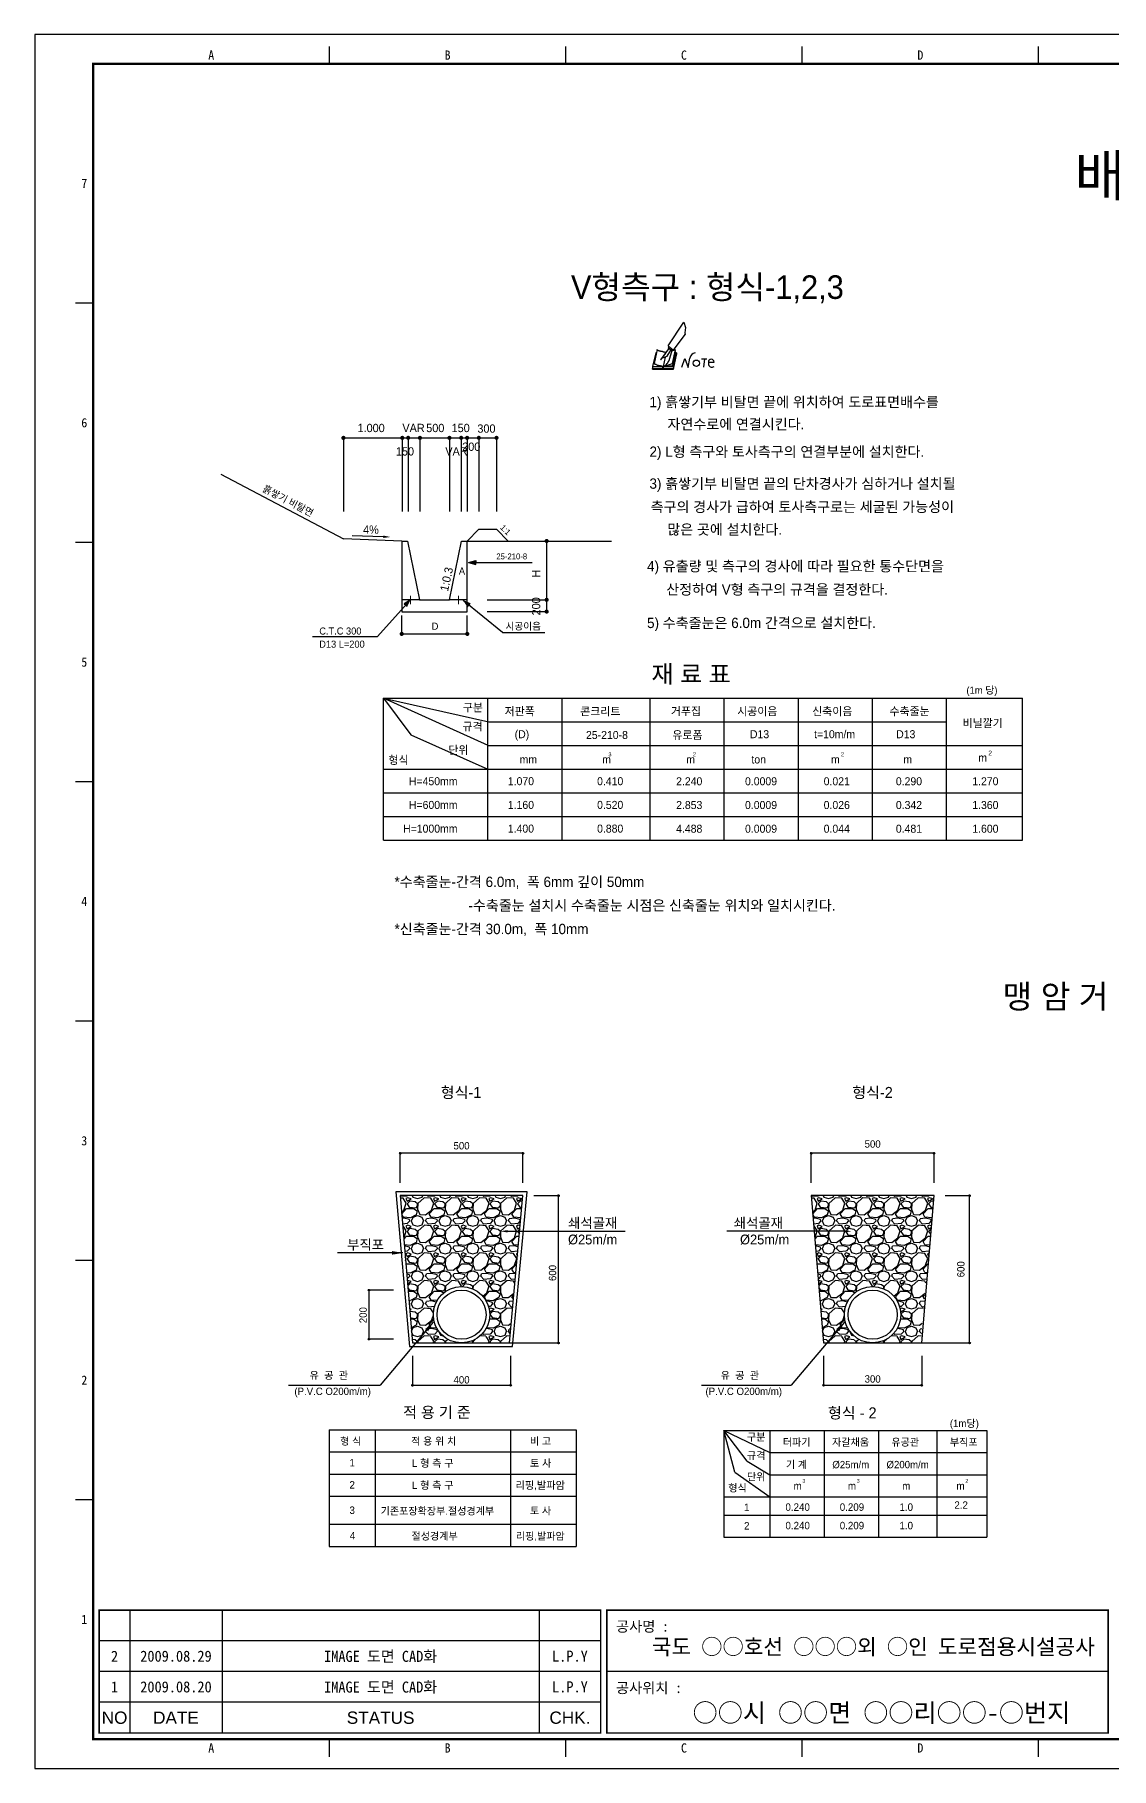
# Model space of a CAD drawing. Header units: millimetres. Extents: x 1172 to 2004, y 34 to 623.
# Drawn here: x 1172 to 1537, y 34 to 623 of the extents above; entities that cross this region are included whole.
import ezdxf
from ezdxf.enums import TextEntityAlignment as Align

# ---------------------------------------------------------------- set-up
doc = ezdxf.new("R2010")
doc.units = ezdxf.units.MM
doc.header["$LTSCALE"] = 0.2
for name, color, linetype in [('8', 8, 'Continuous'), ('CC-GSTR-0004', 4, 'Continuous'), ('CZ-DIMT-0002', 7, 'Continuous'), ('CZ-LIN2-0003', 3, 'Continuous'), ('CZ-LINE-0001', 7, 'Continuous'), ('CZ-TEXT-BOX0', 7, 'Continuous'), ('TITLE', 7, 'Continuous')]:
    doc.layers.add(name, color=color, linetype=linetype)
doc.styles.add('견고딕', font='arial.ttf')
doc.styles.add('돋움', font='')
doc.styles.add('돋음체', font='')
doc.styles.get('돋움').set_extended_font_data('Dotum')
doc.styles.get('돋음체').set_extended_font_data('DotumChe')

# ---------------------------------------------------------------- blocks, each defined once
blk = doc.blocks.new('note')
for p, q in [((0.85, 3.5), (3.53, 7.57)), ((3.53, 7.57), (3.8, 6.64)), ((3.8, 6.64), (3.69, 5.72)), ((1, 3.1), (0.75, 2.77)), ((0.85, 3.5), (1.8, 2.79)), ((1, 3.4), (0.85, 3.21)), ((0.85, 3.21), (1.52, 2.71)), ((1.8, 2.79), (3.74, 5.46)), ((3.69, 5.72), (3.74, 5.46)), ((-1.24, 2.36), (-1.77, 0)), ((-1.77, 0), (1.77, 0)), ((-1.77, 0), (-1.77, -0.3)), ((-1.53, 0.52), (-1.55, 0.54)), ((-1.01, 2.9), (-1.53, 0.52)), ((-1.48, 0.48), (-1.53, 0.52)), ((-1.43, 0.44), (-1.48, 0.48)), ((-1.38, 0.41), (-1.43, 0.44)), ((-1.33, 0.4), (-1.38, 0.41)), ((-1.27, 0.37), (-1.33, 0.4)), ((-1.22, 0.35), (-1.27, 0.37)), ((-1.13, 2.36), (-1.24, 2.36)), ((-1.17, 0.33), (-1.22, 0.35)), ((-1.12, 0.32), (-1.17, 0.33)), ((-1.02, 0.25), (-1.12, 0.32)), ((-0.97, 0.22), (-1.02, 0.25)), ((-1, 2.9), (-1.01, 2.9)), ((-0.98, 2.85), (-1, 2.9)), ((-0.95, 2.8), (-0.98, 2.85)), ((-0.93, 0.21), (-0.97, 0.22)), ((-0.9, 2.75), (-0.95, 2.8)), ((-0.88, 0.19), (-0.93, 0.21)), ((-0.85, 2.72), (-0.9, 2.75)), ((-0.8, 0.18), (-0.88, 0.19)), ((-0.79, 2.69), (-0.85, 2.72)), ((-0.75, 0.17), (-0.8, 0.18)), ((-0.74, 2.68), (-0.79, 2.69)), ((-0.7, 0.16), (-0.75, 0.17)), ((-0.69, 2.65), (-0.74, 2.68)), ((-0.64, 0.15), (-0.7, 0.16)), ((-0.64, 2.65), (-0.69, 2.65)), ((-0.59, 2.63), (-0.64, 2.65)), ((-0.58, 0.14), (-0.64, 0.15)), ((-0.54, 2.62), (-0.59, 2.63)), ((-0.53, 0.13), (-0.58, 0.14)), ((-0.48, 2.61), (-0.54, 2.62)), ((-0.48, 0.12), (-0.53, 0.13)), ((-0.43, 2.61), (-0.48, 2.61)), ((-0.43, 0.11), (-0.48, 0.12)), ((0.75, 2.77), (-0.46, 1.16)), ((0.37, 2.24), (-0.46, 1.16)), ((-0.46, 1.16), (-0.08, 1.47)), ((-0.38, 2.59), (-0.43, 2.61)), ((-0.38, 0.08), (-0.43, 0.11)), ((-0.33, 2.59), (-0.38, 2.59)), ((-0.29, 0.06), (-0.38, 0.08)), ((-0.27, 2.58), (-0.33, 2.59)), ((-0.23, 0.05), (-0.29, 0.06)), ((-0.22, 2.57), (-0.27, 2.58)), ((-0.16, 0.04), (-0.23, 0.05)), ((-0.17, 2.56), (-0.22, 2.57)), ((-0.12, 2.55), (-0.17, 2.56)), ((-0.11, 0.03), (-0.16, 0.04)), ((-0.07, 2.53), (-0.12, 2.55)), ((-0.04, 0.02), (-0.11, 0.03)), ((-0.08, 1.47), (0.72, 1.75)), ((-0.01, 2.51), (-0.07, 2.53)), ((-0.05, -0.3), (-0.05, 0)), ((0, 0), (-0.04, 0.02)), ((0.04, 2.5), (-0.01, 2.51)), ((0.37, 1.63), (0, 0)), ((0, 0), (1.6, 0.53)), ((0, 0), (1.65, 0.18)), ((0, 0.01), (0.06, 0.04)), ((0, -0.3), (0, 0)), ((0.09, 2.48), (0.04, 2.5)), ((0.05, -0.3), (0.05, 0)), ((0.06, 0.04), (0.11, 0.07)), ((0.14, 2.48), (0.09, 2.48)), ((0.11, 0.07), (0.16, 0.09)), ((0.2, 2.47), (0.14, 2.48)), ((0.16, 0.09), (0.21, 0.12)), ((0.26, 2.43), (0.18, 2.46)), ((0.21, 0.12), (0.27, 0.14)), ((0.34, 2.4), (0.26, 2.43)), ((0.27, 0.14), (0.36, 0.19)), ((0.45, 2.37), (0.34, 2.4)), ((0.36, 0.19), (0.41, 0.22)), ((0.41, 0.22), (0.46, 0.27)), ((0.46, 0.27), (0.51, 0.3)), ((0.51, 0.3), (0.56, 0.34)), ((0.56, 0.34), (0.6, 0.4)), ((0.6, 0.4), (0.64, 0.45)), ((0.64, 0.45), (0.67, 0.51)), ((0.67, 0.51), (0.74, 0.58)), ((0.72, 1.75), (1.16, 2.53)), ((0.74, 0.58), (0.79, 0.63)), ((0.79, 0.63), (0.83, 0.68)), ((0.83, 0.68), (0.86, 0.73)), ((0.86, 0.73), (0.89, 0.79)), ((0.89, 0.84), (0.92, 0.89)), ((0.89, 0.79), (0.89, 0.84)), ((0.92, 0.89), (0.96, 0.95)), ((0.96, 0.95), (1.01, 0.97)), ((1.47, 2.74), (1.01, 0.97)), ((1.16, 2.53), (1.37, 2.82)), ((2.13, 2.84), (1.44, 2.63)), ((1.52, 2.71), (1.66, 2.9)), ((1.6, 0.53), (2.13, 2.84)), ((1.65, 0.18), (2.19, 2.48)), ((1.77, 0), (2.3, 2.36)), ((1.77, -0.3), (2.3, 2.07)), ((1.77, -0.38), (2.3, 1.99)), ((1.77, -0.44), (2.3, 1.93)), ((1.77, 0), (1.77, -0.3)), ((2.19, 2.48), (2.04, 2.47)), ((2.3, 2.36), (2.16, 2.36)), ((2.3, 2.36), (2.3, 2.07)), ((3.21, -0.08), (3.68, 1.4)), ((3.68, 1.4), (4.26, -0.14)), ((4.26, -0.14), (4.56, 1.44)), ((6.55, 1.34), (7.46, 1.34)), ((7.01, 1.34), (6.87, -0.11)), ((7.71, 0.77), (7.71, 0.55)), ((7.71, 0.77), (8.67, 0.77)), ((-1.77, -0.3), (1.77, -0.3)), ((-1.77, -0.43), (-1.77, -0.3)), ((-1.77, -0.37), (1.77, -0.37)), ((-1.77, -0.43), (1.77, -0.43))]:
    blk.add_line(p, q)
for centre, major_axis, start_param, end_param in [((0.4, 2.31), (0.0702, 0.0702), 3.283946, 6.425539), ((5.68, 1.23), (-0.806, 0.806), -0.591174, 0.597824), ((5.66, 0.58), (-0.378, 0.378), 3.926991, 10.210176), ((8.3, 0.49), (0.422, 0.422), 2.265602, 4.634911), ((8.19, 0.77), (-0.342, 0.342), 3.926991, 7.068583)]:
    blk.add_ellipse(centre, major_axis=major_axis, ratio=1, start_param=start_param, end_param=end_param)
blk = doc.blocks.new('*X3')
at = {"color": 0}
for p, q in [((-459.6, 609.5), (-458.8, 610.3)), ((-459.6, 609.6), (-458.9, 610.3)), ((-459.6, 609.7), (-459, 610.3)), ((-459.6, 609.7), (-459, 610.3)), ((-459.6, 609.9), (-459.2, 610.3)), ((-459.5, 609.3), (-458.6, 610.2)), ((-459.5, 609.4), (-458.7, 610.2)), ((-459.5, 609.4), (-458.7, 610.2)), ((-459.5, 610), (-459.3, 610.2)), ((-459.4, 609.2), (-458.5, 610.1)), ((-459.4, 609.3), (-458.6, 610.1)), ((-459.3, 609.2), (-458.5, 610)), ((-459.3, 609.2), (-458.5, 610)), ((-459.2, 609.1), (-458.4, 609.9)), ((-459.2, 609.1), (-458.4, 609.9)), ((-459.1, 609.1), (-458.4, 609.8)), ((-459, 609.1), (-458.4, 609.7)), ((-458.9, 609.1), (-458.4, 609.6)), ((-458.8, 609.1), (-458.4, 609.5)), ((-458.7, 609.1), (-458.5, 609.4))]:
    blk.add_line(p, q, dxfattribs=at)
blk = doc.blocks.new('A')
blk.add_circle((0, 0), 0.304)
at = {"xscale": 0.5, "yscale": 0.5, "zscale": 0.5}
blk.add_blockref('*X3', (229.49, -304.84), dxfattribs=at)

msp = doc.modelspace()

# ---------------------------------------------------------------- hatches: boundary and pattern name
at = {"layer": '8'}
h = msp.add_hatch(dxfattribs=at)
h.set_pattern_fill('GRAVEL', color=256, scale=9.375, style=0)
h.set_pattern_definition([(228.0128, (1214.6716, -32.8796), (-74.9999834, -84.3750126), [1.26127, -124.86645]), (184.9697, (1213.8279, -33.8171), (112.50000986, 9.3749185), [2.16439, -214.2743]), (132.5104, (1211.67163, -34.0046), (93.749913, -103.1250813), [1.52614, -151.0878]), (267.2737, (1208.0154, -36.34836), (9.37496267, 187.50000277), [1.97098, -195.1271]), (292.8337, (1207.92163, -38.3171), (-46.87509286, 112.49996636), [1.9327, -191.33787]), (357.2737, (1208.67163, -40.09836), (-187.50000277, 9.37496267), [1.97098, -195.1271]), (37.6942, (1210.64038, -40.1921), (-121.87506887, -93.74991005), [2.60652, -258.04546]), (72.2553, (1212.70288, -38.59836), (65.6251009, 206.24996467), [2.46082, -243.62176]), (121.4296, (1213.4529, -36.2546), (-75.0000772, 121.8749535), [1.97766, -195.78818]), (175.2364, (1212.4216, -34.5671), (103.1250089, -9.3749206), [2.2578, -110.63215]), (222.3974, (1210.17163, -34.3796), (-112.50006892, -103.12492577), [2.91982, -289.06289]), (138.8141, (1217.2966, -36.4421), (-65.6250276, 56.2499748), [0.99657, -98.66104]), (171.4692, (1216.54663, -35.78586), (121.8749839, -18.75007416), [1.89597, -187.70167]), (225, (1214.6716, -35.5046), (-1e-15, -9.375), [1.32582, -11.93243]), (203.1986, (1214.0154, -34.3796), (46.8749975, 18.7500124), [0.71398, -70.6839]), (291.8014, (1213.3591, -34.6609), (-9.374999, 28.125003), [1.00972, -49.4762]), (30.9638, (1213.7341, -35.5984), (28.1249815, 18.750023), [1.63996, -53.02522]), (161.5651, (1215.1404, -34.7546), (18.750004, -9.374985), [1.18585, -28.4605]), (16.3895, (1207.92163, -34.66086), (93.7500206, 28.1249317), [1.66125, -164.46417]), (70.3462, (1209.5154, -34.1921), (-37.4999554, -103.12502), [1.3937, -137.9757]), (293.1986, (1215.1404, -32.8796), (-18.7500124, 46.8749975), [1.42795, -69.96992]), (343.6105, (1215.7029, -34.1921), (-93.7500206, 28.1249317), [1.66125, -164.46417]), (339.444, (1207.9216, -40.4734), (-46.8750173, 18.7499625), [1.602, -78.49804]), (294.7751, (1209.4216, -41.03586), (-46.8749268, 103.1250321), [1.3423, -132.88728]), (66.8014, (1215.2341, -42.2546), (18.7500124, 46.8749975), [1.42795, -69.96992]), (17.354, (1215.79663, -40.9421), (-121.8750189, -37.4999485), [1.57154, -155.5821]), (69.444, (1210.6404, -42.2546), (-18.7499625, -46.8750173), [0.801, -79.29904]), (101.3099, (1214.6716, -42.2546), (-9.374978, 37.500007), [0.47803, -47.32527]), (165.9638, (1214.5779, -41.7859), (28.125005, -9.374982), [1.9327, -36.7214]), (186.009, (1212.7029, -41.3171), (93.7499977, 9.3749936), [1.7911, -177.31803]), (303.6901, (1213.7341, -36.442), (-9.375013, 18.749996), [1.35208, -32.44996]), (353.1572, (1214.48413, -37.5671), (159.37499405, -18.750075), [2.36057, -233.6959]), (60.9454, (1216.8279, -37.8484), (-37.5000003, -65.6250036), [0.96521, -95.55632]), (90, (1217.297, -37.005), (-9.375, 9.375), [0.5625, -8.8125]), (120.2564, (1212.5154, -41.03586), (37.499952, -65.625023), [1.30241, -128.93925]), (48.0128, (1211.8591, -39.91086), (74.9999834, 84.3750126), [2.52255, -123.60518]), (0, (1213.547, -38.036), (9.375, 9.375), [2.4375, -6.9375]), (325.3048, (1215.98413, -38.03586), (-93.7499462, 65.6250807), [1.48232, -146.74944]), (254.0546, (1217.2029, -38.8796), (-9.374999, -37.500001), [1.36502, -66.88601]), (207.646, (1216.8279, -40.1921), (-178.1249607, -93.7500723), [2.22248, -220.02632]), (175.4261, (1214.85913, -41.22336), (-121.87500523, 9.37495126), [2.35124, -232.77257])])
h.paths.add_polyline_path([(1326.27, 188.46, -0.414214), (1316.68, 178.87), (1332.93, 178.87), (1337.52, 228.87), (1295.85, 228.87), (1300.02, 178.87), (1316.68, 178.87, -0.414214), (1307.1, 188.46, -1)])
h = msp.add_hatch(dxfattribs=at)
h.set_pattern_fill('GRAVEL', color=256, scale=9.375, style=0)
h.set_pattern_definition([(228.0128, (1354.2593, -32.8796), (-74.9999834, -84.3750126), [1.26127, -124.86645]), (184.9697, (1353.41553, -33.8171), (112.50000986, 9.3749185), [2.16439, -214.2743]), (132.5104, (1351.2593, -34.0046), (93.749913, -103.1250813), [1.52614, -151.0878]), (267.2737, (1347.60303, -36.34836), (9.37496267, 187.50000277), [1.97098, -195.1271]), (292.8337, (1347.50928, -38.3171), (-46.87509286, 112.49996636), [1.9327, -191.33787]), (357.2737, (1348.25928, -40.09836), (-187.50000277, 9.37496267), [1.97098, -195.1271]), (37.6942, (1350.22803, -40.1921), (-121.87506887, -93.74991005), [2.60652, -258.04546]), (72.2553, (1352.29053, -38.59836), (65.6251009, 206.24996467), [2.46082, -243.62176]), (121.4296, (1353.04053, -36.2546), (-75.0000772, 121.8749535), [1.97766, -195.78818]), (175.2364, (1352.0093, -34.5671), (103.1250089, -9.3749206), [2.2578, -110.63215]), (222.3974, (1349.75928, -34.3796), (-112.50006892, -103.12492577), [2.91982, -289.06289]), (138.8141, (1356.8843, -36.4421), (-65.6250276, 56.2499748), [0.99657, -98.66104]), (171.4692, (1356.13428, -35.78586), (121.8749839, -18.75007416), [1.89597, -187.70167]), (225, (1354.259, -35.5046), (-1e-15, -9.375), [1.32582, -11.93243]), (203.1986, (1353.603, -34.3796), (46.8749975, 18.7500124), [0.71398, -70.6839]), (291.8014, (1352.9468, -34.6609), (-9.374999, 28.125003), [1.00972, -49.4762]), (30.9638, (1353.3218, -35.5984), (28.1249815, 18.750023), [1.63996, -53.02522]), (161.5651, (1354.728, -34.7546), (18.750004, -9.374985), [1.18585, -28.4605]), (16.3895, (1347.5093, -34.66086), (93.7500206, 28.1249317), [1.66125, -164.46417]), (70.3462, (1349.103, -34.1921), (-37.4999554, -103.12502), [1.3937, -137.9757]), (293.1986, (1354.728, -32.8796), (-18.7500124, 46.8749975), [1.42795, -69.96992]), (343.6105, (1355.2905, -34.1921), (-93.7500206, 28.1249317), [1.66125, -164.46417]), (339.444, (1347.5093, -40.4734), (-46.8750173, 18.7499625), [1.602, -78.49804]), (294.7751, (1349.0093, -41.03586), (-46.8749268, 103.1250321), [1.3423, -132.88728]), (66.8014, (1354.8218, -42.2546), (18.7500124, 46.8749975), [1.42795, -69.96992]), (17.354, (1355.3843, -40.9421), (-121.8750189, -37.4999485), [1.57154, -155.5821]), (69.444, (1350.228, -42.2546), (-18.7499625, -46.8750173), [0.801, -79.29904]), (101.3099, (1354.2593, -42.2546), (-9.374978, 37.500007), [0.47803, -47.32527]), (165.9638, (1354.1655, -41.7859), (28.125005, -9.374982), [1.9327, -36.7214]), (186.009, (1352.29053, -41.3171), (93.7499977, 9.3749936), [1.7911, -177.31803]), (303.6901, (1353.3218, -36.442), (-9.375013, 18.749996), [1.35208, -32.44996]), (353.1572, (1354.07178, -37.5671), (159.37499405, -18.750075), [2.36057, -233.6959]), (60.9454, (1356.4155, -37.8484), (-37.5000003, -65.6250036), [0.96521, -95.55632]), (90, (1356.884, -37.005), (-9.375, 9.375), [0.5625, -8.8125]), (120.2564, (1352.103, -41.03586), (37.499952, -65.625023), [1.30241, -128.93925]), (48.0128, (1351.4468, -39.91086), (74.9999834, 84.3750126), [2.52255, -123.60518]), (0, (1353.134, -38.036), (9.375, 9.375), [2.4375, -6.9375]), (325.3048, (1355.5718, -38.03586), (-93.7499462, 65.6250807), [1.48232, -146.74944]), (254.0546, (1356.7905, -38.8796), (-9.374999, -37.500001), [1.36502, -66.88601]), (207.646, (1356.41553, -40.1921), (-178.1249607, -93.7500723), [2.22248, -220.02632]), (175.4261, (1354.44678, -41.22336), (-121.87500523, 9.37495126), [2.35124, -232.77257])])
h.paths.add_polyline_path([(1477.11, 228.87), (1435.44, 228.87), (1439.61, 178.87), (1456.27, 178.87, -0.414214), (1446.69, 188.46, -1), (1465.86, 188.46, -0.414214), (1456.27, 178.87), (1472.52, 178.87)])

# ---------------------------------------------------------------- linework, layer by layer
for centre in [(1337.52, 243.25), (1435.44, 243.25), (1477.11, 243.25), (1349.6, 228.87), (1489.19, 228.87)]:
    msp.add_circle(centre, 0.253)
at = {"layer": 'CC-GSTR-0004', "color": 3}
for p, q in [((1294.38, 230.12), (1298.96, 177.62)), ((1338.99, 230.12), (1294.38, 230.12)), ((1333.99, 177.62), (1338.99, 230.12)), ((1298.96, 177.62), (1333.99, 177.62))]:
    msp.add_line(p, q, dxfattribs=at)
at = {"layer": 'CC-GSTR-0004', "const_width": 0.4}
for points in [[(1299.37, 432.62), (1299.37, 429.65)], [(1315.62, 432.62), (1315.62, 429.65)]]:
    msp.add_lwpolyline(points, dxfattribs=at)
at = {"layer": 'CZ-LIN2-0003'}
for p, q in [((1318.62, 451.12), (1322.56, 455.12)), ((1322.56, 455.12), (1328.56, 455.12)), ((1328.56, 455.12), (1332.56, 451.12)), ((1296.37, 451.12), (1296.37, 427.14)), ((1296.37, 451.12), (1298.37, 451.12)), ((1298.37, 451.12), (1302.37, 431.14)), ((1312.62, 431.14), (1316.62, 451.12)), ((1316.62, 451.12), (1318.62, 451.12)), ((1318.62, 427.14), (1318.62, 451.12)), ((1302.37, 431.14), (1296.37, 431.14)), ((1302.37, 431.14), (1312.62, 431.14)), ((1318.62, 431.14), (1312.62, 431.14)), ((1296.37, 427.14), (1318.62, 427.14)), ((1290.19, 349.51), (1507.12, 349.51)), ((1295.85, 228.87), (1300.02, 178.87)), ((1337.52, 228.87), (1295.85, 228.87)), ((1332.93, 178.87), (1337.52, 228.87)), ((1477.11, 228.87), (1435.44, 228.87)), ((1435.44, 228.87), (1439.61, 178.87)), ((1472.94, 178.87), (1477.11, 228.87)), ((1300.02, 178.87), (1332.93, 178.87)), ((1439.61, 178.87), (1472.94, 178.87)), ((1271.74, 149.36), (1355.56, 149.36)), ((1271.74, 149.36), (1271.74, 109.81)), ((1355.56, 149.36), (1355.56, 109.81)), ((1405.72, 149.13), (1405.72, 112.87)), ((1405.72, 149.13), (1495.1, 149.13)), ((1439.78, 149.13), (1439.78, 112.87)), ((1458.22, 149.13), (1458.22, 112.87)), ((1495.1, 149.13), (1495.1, 112.87)), ((1405.72, 112.87), (1495.1, 112.87)), ((1271.74, 109.81), (1355.56, 109.81))]:
    msp.add_line(p, q, dxfattribs=at)
for points in [[(1290.19, 397.82), (1507.12, 397.82)], [(1290.19, 349.51), (1290.19, 397.82)], [(1507.12, 349.51), (1507.12, 397.82)]]:
    msp.add_lwpolyline(points, dxfattribs=at)
for centre, radius in [((1316.68, 188.46), 9.58), ((1316.68, 188.46), 8.33), ((1456.27, 188.46), 9.58), ((1456.27, 188.46), 8.33)]:
    msp.add_circle(centre, radius, dxfattribs=at)
at = {"layer": 'CZ-LINE-0001'}
for p, q in [((1276.56, 486.15), (1276.56, 461.11)), ((1276.56, 486.15), (1328.56, 486.15)), ((1296.56, 486.15), (1296.56, 461.11)), ((1298.56, 486.15), (1298.56, 461.11)), ((1302.56, 486.15), (1302.56, 461.11)), ((1312.56, 486.15), (1312.56, 461.11)), ((1316.56, 486.15), (1316.56, 461.11)), ((1318.56, 486.15), (1318.56, 461.11)), ((1322.56, 486.15), (1322.56, 461.11)), ((1328.56, 486.15), (1328.56, 461.11)), ((1333.95, 451.12), (1345.58, 451.12)), ((1345.58, 451.12), (1345.58, 426.59)), ((1319.04, 443.81), (1321.51, 444.48)), ((1319.04, 443.81), (1340.68, 443.81)), ((1319.04, 443.81), (1321.5, 443.11)), ((1321.51, 444.48), (1321.5, 443.79)), ((1321.5, 443.11), (1321.5, 443.79)), ((1288, 418.56), (1299.37, 431.14)), ((1299.37, 431.14), (1297.2, 429.79)), ((1297.2, 429.79), (1297.71, 429.32)), ((1330.56, 420.02), (1317.19, 430.93)), ((1317.19, 430.93), (1319.52, 429.89)), ((1319.52, 429.89), (1319.08, 429.36)), ((1325.38, 431.17), (1345.58, 431.17)), ((1296.37, 419.59), (1296.37, 425.88)), ((1298.22, 428.86), (1297.71, 429.32)), ((1318.62, 419.59), (1318.62, 425.88)), ((1318.65, 428.83), (1319.08, 429.36)), ((1325.38, 427.17), (1345.58, 427.17)), ((1288, 418.56), (1266.04, 418.56)), ((1296.37, 419.59), (1318.62, 419.59)), ((1330.56, 420.02), (1344.95, 420.02)), ((1290.19, 397.82), (1325.93, 389.76)), ((1325.69, 381.71), (1290.19, 397.82)), ((1290.19, 397.82), (1299.41, 385.37)), ((1350.8, 349.51), (1350.8, 397.82)), ((1380.74, 349.51), (1380.74, 397.82)), ((1405.91, 349.51), (1405.91, 397.82)), ((1431.07, 349.51), (1431.07, 397.82)), ((1456.23, 349.51), (1456.23, 397.82)), ((1481.39, 349.51), (1481.39, 397.82)), ((1325.93, 389.76), (1481.39, 389.76)), ((1299.41, 385.37), (1325.64, 373.66)), ((1325.69, 381.71), (1507.12, 381.71)), ((1290.19, 365.61), (1507.12, 365.61)), ((1290.19, 357.56), (1507.12, 357.56)), ((1295.85, 233.25), (1295.85, 243.25)), ((1337.52, 243.25), (1295.85, 243.25)), ((1337.52, 233.25), (1337.52, 243.25)), ((1435.44, 233.25), (1435.44, 243.25)), ((1477.11, 243.25), (1435.44, 243.25)), ((1477.11, 233.25), (1477.11, 243.25)), ((1341.27, 228.87), (1349.6, 228.87)), ((1349.6, 178.87), (1349.6, 228.87)), ((1480.86, 228.87), (1489.19, 228.87)), ((1489.19, 178.87), (1489.19, 228.87)), ((1290.44, 209.44), (1274.6, 209.44)), ((1296.76, 209.44), (1290.44, 209.44)), ((1293.56, 196.79), (1285.22, 196.79)), ((1285.22, 196.79), (1285.22, 180.12)), ((1307.07, 185.9), (1289.01, 164.5)), ((1446.66, 185.9), (1428.6, 164.5)), ((1293.56, 180.12), (1285.22, 180.12)), ((1332.93, 178.87), (1349.6, 178.87)), ((1472.52, 178.87), (1489.19, 178.87)), ((1300.02, 174.5), (1300.02, 164.5)), ((1333.35, 174.5), (1333.35, 164.5)), ((1439.61, 174.5), (1439.61, 164.5)), ((1472.94, 174.5), (1472.94, 164.5)), ((1257.88, 164.5), (1289.01, 164.5)), ((1300.02, 164.5), (1333.35, 164.5)), ((1398.14, 164.5), (1428.6, 164.5)), ((1439.61, 164.5), (1472.94, 164.5)), ((1287.37, 149.36), (1287.37, 109.81)), ((1333.28, 149.36), (1333.28, 109.81)), ((1409.42, 135.02), (1405.72, 149.13)), ((1405.72, 149.13), (1421.35, 141.63)), ((1413.64, 138.77), (1405.72, 149.13)), ((1421.35, 149.13), (1421.35, 112.87)), ((1478.06, 149.13), (1478.06, 112.87)), ((1271.74, 141.86), (1355.56, 141.86)), ((1421.35, 141.63), (1495.1, 141.63)), ((1413.64, 138.77), (1421.35, 134.13)), ((1271.74, 134.36), (1355.56, 134.36)), ((1409.42, 135.02), (1421.35, 126.63)), ((1421.35, 134.13), (1495.1, 134.13)), ((1271.74, 126.86), (1355.56, 126.86)), ((1405.72, 126.63), (1495.1, 126.63)), ((1405.72, 120.37), (1495.1, 120.37)), ((1271.74, 117.31), (1355.56, 117.31))]:
    msp.add_line(p, q, dxfattribs=at)
at = {"layer": 'CZ-LINE-0001', "color": 1}
for p, q in [((1234.99, 473.78), (1276.56, 451.92)), ((1296.37, 451.12), (1276.56, 451.92)), ((1318.62, 451.12), (1367.55, 451.12))]:
    msp.add_line(p, q, dxfattribs=at)
at = {"layer": 'CZ-LINE-0001', "const_width": 0.7}
for points in [[(1276.21, 486.15, 1), (1276.91, 486.15, 1)], [(1296.21, 486.15, 1), (1296.91, 486.15, 1)], [(1298.21, 486.15, 1), (1298.91, 486.15, 1)], [(1302.21, 486.15, 1), (1302.91, 486.15, 1)], [(1312.21, 486.15, 1), (1312.91, 486.15, 1)], [(1316.21, 486.15, 1), (1316.91, 486.15, 1)], [(1318.21, 486.15, 1), (1318.91, 486.15, 1)], [(1322.21, 486.15, 1), (1322.91, 486.15, 1)], [(1328.21, 486.15, 1), (1328.91, 486.15, 1)], [(1345.93, 451.12, -1), (1345.23, 451.12, -1)], [(1345.93, 431.17, -1), (1345.23, 431.17, -1)], [(1345.93, 427.17, -1), (1345.23, 427.17, -1)], [(1296.02, 419.59, 1), (1296.72, 419.59, 1)], [(1318.27, 419.59, 1), (1318.97, 419.59, 1)]]:
    msp.add_lwpolyline(points, format="xyb", close=True, dxfattribs=at)
at = {"layer": 'CZ-LINE-0001'}
for points in [[(1290.09, 452.57), (1279.53, 452.91)], [(1325.64, 349.51), (1325.64, 397.82)], [(1290.19, 373.66), (1507.12, 373.66)], [(1332.39, 216.78), (1372.22, 216.78)]]:
    msp.add_lwpolyline(points, dxfattribs=at)
at = {"layer": 'CZ-LINE-0001', "extrusion": (0, 0, -1)}
msp.add_lwpolyline([(-1446.6, 216.78), (-1406.77, 216.78)], dxfattribs=at)
at = {"layer": 'CZ-LINE-0001'}
for points in [[(1290.1, 452.99), (1292.58, 452.49), (1290.07, 452.16)], [(1319.04, 443.81), (1321.51, 444.48), (1321.5, 443.79)], [(1319.04, 443.81), (1321.5, 443.11), (1321.5, 443.79)], [(1299.37, 431.14), (1297.2, 429.79), (1297.71, 429.32)], [(1299.37, 431.14), (1298.22, 428.86), (1297.71, 429.32)], [(1317.19, 430.93), (1318.65, 428.83), (1319.08, 429.36)], [(1317.19, 430.93), (1319.52, 429.89), (1319.08, 429.36)], [(1332.39, 216.36), (1329.89, 216.78), (1332.39, 217.19)], [(1296.76, 209.44), (1293.01, 208.82), (1293.01, 210.07)], [(1307.24, 186.15), (1305.36, 182.85), (1304.39, 183.64)], [(1446.83, 186.15), (1444.94, 182.85), (1443.97, 183.64)]]:
    msp.add_solid(points, dxfattribs=at)
at = {"layer": 'CZ-LINE-0001', "extrusion": (0, 0, -1)}
msp.add_solid([(-1446.6, 216.36), (-1449.1, 216.78), (-1446.6, 217.19)], dxfattribs=at)
at = {"layer": 'TITLE', "color": 7, "linetype": 'Continuous'}
for p, q in [((1271.81, 613.13), (1271.81, 619.07)), ((1352.07, 613.13), (1352.07, 619.07)), ((1432.34, 613.13), (1432.34, 619.07)), ((1512.6, 613.13), (1512.6, 619.07)), ((1191.55, 531.87), (1185.6, 531.87)), ((1191.55, 450.62), (1185.6, 450.62)), ((1191.55, 369.36), (1185.6, 369.36)), ((1191.55, 288.11), (1185.6, 288.11)), ((1191.55, 206.85), (1185.6, 206.85)), ((1191.55, 125.6), (1185.6, 125.6)), ((1271.81, 38.4), (1271.81, 44.34)), ((1352.07, 38.4), (1352.07, 44.34)), ((1432.34, 38.4), (1432.34, 44.34)), ((1512.6, 38.4), (1512.6, 44.34))]:
    msp.add_line(p, q, dxfattribs=at)
at = {"layer": 'TITLE', "ltscale": 150}
for p, q in [((1204.06, 88.15), (1204.06, 46.43)), ((1235.35, 88.15), (1235.35, 46.43)), ((1343.05, 88.15), (1343.05, 46.43)), ((1363.91, 77.72), (1193.63, 77.72)), ((1363.91, 67.29), (1193.63, 67.29)), ((1536.28, 67.29), (1366, 67.29)), ((1363.91, 56.86), (1193.63, 56.86))]:
    msp.add_line(p, q, dxfattribs=at)
at = {"layer": 'TITLE'}
msp.add_lwpolyline([(1171.73, 34.44), (2004.08, 34.44), (2004.08, 623.04), (1171.73, 623.04)], close=True, dxfattribs=at)
at = {"layer": 'TITLE', "linetype": 'Continuous', "const_width": 0.793}
msp.add_lwpolyline([(1191.55, 44.34), (1191.55, 613.13), (1994.18, 613.13), (1994.18, 44.34)], close=True, dxfattribs=at)
at = {"layer": 'TITLE', "ltscale": 150, "const_width": 0.522}
for points in [[(1193.63, 88.15), (1363.91, 88.15), (1363.91, 46.43), (1193.63, 46.43)], [(1366, 88.15), (1536.28, 88.15), (1536.28, 46.43), (1366, 46.43)]]:
    msp.add_lwpolyline(points, close=True, dxfattribs=at)

# ---------------------------------------------------------------- block references
at = {"xscale": 0.4166666666667425, "yscale": 0.4166666666666856}
for p, zscale in [((1528.76, -10.78), 0.4166666666666874), ((1626.68, -10.78), 0.4166666666666963), ((1668.35, -10.78), 0.4166666666666963), ((1540.84, -25.16), 0.4166666666666874), ((1680.43, -25.16), 0.4166666666666963)]:
    msp.add_blockref('*X3', p, dxfattribs=dict(at, zscale=zscale))
at = {"layer": 'CZ-LINE-0001', "xscale": 0.8333333333334849, "zscale": 0.8333333333333333}
for p, yscale in [((1295.85, 243.25), 0.8333333333333215), ((1285.22, 196.79), 0.8333333333333215), ((1285.22, 180.12), 0.8333333333333215), ((1349.6, 178.87), 0.8333333333333215), ((1489.19, 178.87), 0.833333333333357), ((1300.02, 164.5), 0.8333333333333215), ((1333.35, 164.5), 0.8333333333333215), ((1439.61, 164.5), 0.833333333333357), ((1472.94, 164.5), 0.833333333333357)]:
    msp.add_blockref('A', p, dxfattribs=dict(at, yscale=yscale))
at = {"layer": 'CZ-TEXT-BOX0', "xscale": 2, "yscale": 2, "zscale": 2}
msp.add_blockref('note', (1385.1, 510.34), dxfattribs=at)

# ---------------------------------------------------------------- texts
at = {"layer": 'CZ-DIMT-0002', "style": '돋움'}
for s, height, p in [('1) 흙쌓기부 비탈면 끝에 위치하여 도로표면배수를 ', 3.5, (1380.49, 496.57)), ('1.000', 2.818, (1281.36, 488.1)), ('VAR', 2.818, (1296.59, 488.1)), ('500', 2.818, (1304.69, 488.1)), ('150', 2.818, (1313.31, 488.1)), ('300', 2.818, (1322.05, 487.9)), ('자연수로에 연결시킨다.', 3.5, (1386.61, 489.03)), ('150', 2.818, (1294.39, 480.14)), ('VAR', 2.818, (1311.17, 480.14)), ('200', 2.818, (1316.9, 481.73)), ('2) L형 측구와 토사측구의 연결부분에 설치한다.', 3.5, (1380.49, 479.71)), ('3) 흙쌓기부 비탈면 끝의 단차경사가 심하거나 설치될', 3.5, (1380.49, 468.87)), ('측구의 경사가 급하여 토사측구로는 세굴된 가능성이', 3.5, (1380.91, 460.97)), ('4%', 2.818, (1283.24, 453.58)), ('많은 곳에 설치한다.', 3.5, (1386.56, 453.31)), ('A', 2.4, (1315.77, 439.75)), ('4) 유출량 및 측구의 경사에 따라 필요한 통수단면을', 3.5, (1379.67, 440.83)), ('산정하여 V형 측구의 규격을 결정한다.', 3.5, (1386.19, 432.94)), ('5) 수축줄눈은 6.0m 간격으로 설치한다.', 3.5, (1379.67, 421.58)), ('C.T.C 300', 2.4, (1268.38, 419.37)), ('D', 2.4, (1306.55, 421)), ('시공이음', 2.4, (1331.61, 421)), ('D13 L=200', 2.4, (1268.35, 414.91)), ('재 료 표', 6, (1381.14, 402.95)), ('  (1m 당)', 2.446, (1486.34, 399.25)), ('구분', 2.717, (1317.13, 393.23)), (' 저판폭', 2.717, (1330.33, 391.95)), (' 콘크리트', 2.717, (1356, 391.95)), ('거푸집', 2.717, (1387.76, 391.96)), ('시공이음', 2.717, (1410.28, 391.96)), ('신축이음', 2.717, (1435.75, 391.95)), ('수축줄눈', 2.717, (1461.99, 391.95)), ('규격', 2.717, (1317.03, 386.82)), ('비닐깔기', 2.717, (1486.82, 387.92)), (' (D)', 2.717, (1333.73, 384.18)), ('25-210-8', 2.717, (1358.94, 383.91)), ('유로폼', 2.717, (1388.27, 383.91)), ('D13', 2.717, (1414.61, 384.18)), ('t=10m/m', 2.717, (1436.39, 384.18)), (' D13', 2.717, (1463.27, 384.18)), ('  형식', 2.717, (1289.88, 375.4)), ('  단위', 2.717, (1310.22, 378.79)), ('mm', 2.717, (1336.4, 375.6)), ('m', 2.72, (1364.44, 375.6)), ('3', 1.36, (1366.55, 378.03)), ('m', 2.72, (1392.97, 375.6)), ('2', 1.36, (1395.28, 378.03)), ('ton', 2.717, (1415.11, 375.6)), ('m', 2.72, (1442.14, 375.6)), ('2', 1.36, (1445.54, 378.03)), ('m', 2.72, (1466.7, 375.6)), ('m', 2.72, (1492.15, 376.21)), ('2', 1.6, (1495.56, 378.36)), ('*수축줄눈-간격 6.0m,  폭 6mm 깊이 50mm', 3.5, (1293.92, 333.66)), ('-수축줄눈 설치시 수축줄눈 시점은 신축줄눈 위치와 일치시킨다.', 3.5, (1319.03, 325.66)), ('*신축줄눈-간격 30.0m,  폭 10mm', 3.5, (1293.92, 317.66)), ('쇄석골재', 3.333, (1352.84, 217.93)), ('쇄석골재', 3.333, (1409.09, 217.93)), ('부직포', 3.333, (1277.84, 210.59)), ('Ø25m/m', 3.333, (1352.84, 212.32)), ('Ø25m/m', 3.333, (1411.24, 212.32)), ('적 용 기 준', 3.75, (1296.86, 153.41)), ('형식 - 2', 3.75, (1441.1, 153.24)), ('(1m당)', 2.5, (1482.49, 150.29)), ('구분', 2.5, (1413.6, 145.68)), ('형 식', 2.5, (1275.46, 144.29)), ('적 용 위 치', 2.5, (1299.58, 144.29)), ('비 고', 2.5, (1339.91, 144.29)), ('규격', 2.5, (1413.6, 139.39)), ('터파기', 2.5, (1425.77, 143.94)), ('자갈채움', 2.5, (1442.51, 143.94)), ('유공관', 2.5, (1462.64, 143.94)), ('부직포', 2.5, (1482.49, 143.94)), ('L 형 측 구', 2.531, (1299.85, 136.79)), ('토 사', 2.531, (1339.91, 136.79)), ('기 계', 2.5, (1426.83, 136.33)), ('Ø25m/m', 2.5, (1442.58, 136.32)), ('Ø200m/m', 2.5, (1460.97, 136.32)), ('L 형 측 구', 2.531, (1299.85, 129.29)), ('리핑,발파암', 2.531, (1335, 129.29)), ('형식', 2.5, (1407.26, 128.4)), ('단위', 2.5, (1413.6, 132.21)), ('기존포장확장부.절성경계부', 2.5, (1289.21, 120.56)), ('토 사', 2.5, (1339.91, 120.66)), ('절성경계부', 2.5, (1299.69, 112.04)), ('리핑,발파암', 2.5, (1335.12, 112.04))]:
    msp.add_text(s, height=height, dxfattribs=at).set_placement(p)
for s, height, rotation, p in [('흙쌓기 비탈면', 2.4, 332.23583, (1248.84, 468.15)), ('1:0.3', 2.818, 77.37276, (1312.06, 433.86)), ('H', 2.82, 90, (1343.41, 438.72)), ('200', 2.818, 90, (1343.41, 425.88))]:
    msp.add_text(s, height=height, rotation=rotation, dxfattribs=at).set_placement(p)
msp.add_text('1:1', height=2, rotation=315, dxfattribs=at).set_placement((1332.21, 452.94), align=Align.RIGHT)
for s, height, p in [('25-210-8', 1.999, (1338.95, 444.9)), ('1.070', 2.717, (1341.29, 368.23)), ('0.410', 2.717, (1371.6, 368.23)), ('2.240', 2.717, (1398.44, 368.2)), ('0.0009', 2.717, (1423.81, 368.2)), ('0.021', 2.717, (1448.54, 368.2)), ('0.290', 2.717, (1473.05, 368.2)), ('1.270', 2.717, (1499, 368.2)), ('1.160', 2.717, (1341.29, 360.18)), ('0.520', 2.717, (1371.6, 360.18)), ('2.853', 2.717, (1398.44, 360.14)), ('0.0009', 2.717, (1423.81, 360.14)), ('0.026', 2.717, (1448.54, 360.14)), ('0.342', 2.717, (1473.05, 360.14)), ('1.360', 2.717, (1499, 360.14)), ('1.400', 2.717, (1341.29, 352.13)), ('0.880', 2.717, (1371.6, 352.13)), ('4.488', 2.717, (1398.44, 352.09)), ('0.0009', 2.717, (1423.81, 352.09)), ('0.044', 2.717, (1448.54, 352.09)), ('0.481', 2.717, (1473.05, 352.09)), ('1.600', 2.717, (1499, 352.09))]:
    msp.add_text(s, height=height, dxfattribs=at).set_placement(p, align=Align.RIGHT)
for s, p in [('H=450mm', (1315.31, 369.58)), ('H=600mm', (1315.31, 361.53)), ('H=1000mm', (1315.31, 353.48))]:
    msp.add_text(s, height=2.717, dxfattribs=at).set_placement(p, align=Align.MIDDLE_RIGHT)
for s, p in [('500', (1456.27, 246.42)), ('500', (1316.68, 245.82)), ('400', (1316.68, 166.35)), ('300', (1456.27, 166.65))]:
    msp.add_text(s, height=2.5, dxfattribs=at).set_placement(p, align=Align.MIDDLE_CENTER)
for s, p in [('600', (1486.22, 203.87)), ('600', (1347.57, 202.62)), ('200', (1283.24, 188.3))]:
    msp.add_text(s, height=2.5, rotation=90, dxfattribs=at).set_placement(p, align=Align.MIDDLE_CENTER)
for s, p in [('유  공  관', (1265.09, 165.87)), ('유  공  관', (1404.68, 165.87)), ('(P.V.C O200m/m)', (1259.92, 160.45)), ('(P.V.C O200m/m)', (1399.51, 160.45))]:
    msp.add_text(s, height=2.5, dxfattribs=at).set_placement(p, align=Align.BOTTOM_LEFT)
for s, height, p in [('1', 2.53, (1279.55, 138.21)), ('2', 2.53, (1279.55, 130.71)), ('m', 2.53, (1430.81, 130.34)), ('3', 1.25, (1432.93, 132.03)), ('m', 2.53, (1449.25, 130.34)), ('3', 1.25, (1451.37, 132.03)), ('m', 2.53, (1467.68, 130.34)), ('m', 2.53, (1486.12, 130.34)), ('2', 1.25, (1488.24, 132.03)), ('1', 2.53, (1413.53, 123.06)), ('0.240', 2.531, (1430.81, 123.13)), ('0.209', 2.531, (1449.25, 123.13)), ('1.0', 2.531, (1467.68, 123.13)), ('2.2', 2.531, (1486.32, 123.84)), ('3', 2.53, (1279.55, 122.08)), ('2', 2.53, (1413.53, 116.81)), ('0.240', 2.531, (1430.81, 116.87)), ('0.209', 2.531, (1449.25, 116.87)), ('1.0', 2.531, (1467.68, 116.87)), ('4', 2.53, (1279.67, 113.46))]:
    msp.add_text(s, height=height, dxfattribs=at).set_placement(p, align=Align.MIDDLE)
at = {"layer": 'CZ-TEXT-BOX0', "style": '돋움'}
for s, height, p in [(' V형측구 : 형식-1,2,3', 8, (1350.92, 533.33)), ('맹 암 거 일 반 도', 8, (1500.4, 292.49)), ('형식-1', 3.75, (1309.62, 262.03)), ('형식-2', 3.75, (1449.34, 262.03))]:
    msp.add_text(s, height=height, dxfattribs=at).set_placement(p)
at = {"layer": 'TITLE', "color": 3, "linetype": 'Continuous', "style": '돋음체'}
for s, p in [('A', (1231.68, 616.1)), ('B', (1311.94, 616.1)), ('C', (1392.2, 616.1)), ('D', (1472.47, 616.1)), ('7', (1188.57, 572.51)), ('6', (1188.57, 491.26)), ('5', (1188.57, 410)), ('4', (1188.57, 328.75)), ('3', (1188.57, 247.49)), ('2', (1188.57, 166.24)), ('1', (1188.57, 84.98)), ('A', (1231.68, 41.37)), ('B', (1311.94, 41.37)), ('C', (1392.2, 41.37)), ('D', (1472.47, 41.37))]:
    msp.add_text(s, height=3.13, dxfattribs=at).set_placement(p, align=Align.MIDDLE)
at = {"layer": 'TITLE', "style": '돋움'}
msp.add_text('배수 구조물도 (2)', height=13.8017, dxfattribs=at).set_placement((1592.86, 575.19), align=Align.MIDDLE_CENTER)
at = {"layer": 'TITLE', "style": '돋음체'}
for s, p in [('공사명 : ', (1369.13, 80.85)), ('공사위치 :', (1369.13, 59.99))]:
    msp.add_text(s, height=3.546, dxfattribs=at).set_placement(p)
at = {"layer": 'TITLE', "color": 7, "linetype": 'Continuous', "style": '돋음체'}
for s, height, p in [('국도 ○○호선 ○○○외 ○인 도로점용시설공사', 5.3084, (1456.51, 75.8)), ('○○시 ○○면 ○○리○○-○번지', 6.2583, (1459.25, 53.39))]:
    msp.add_text(s, height=height, dxfattribs=at).set_placement(p, align=Align.MIDDLE)
at = {"layer": 'TITLE', "color": 1, "linetype": 'Continuous', "style": '돋음체'}
msp.add_text('2', height=3.75, dxfattribs=at).set_placement((1198.85, 72.5), align=Align.MIDDLE)
at = {"layer": 'TITLE', "linetype": 'Continuous'}
for s, height, style, p in [('2009.08.29', 3.755, '돋음체', (1219.71, 72.5)), ('L.P.Y', 3.755, '돋음체', (1353.48, 72.5)), ('1', 3.75, '돋음체', (1198.85, 62.07)), ('2009.08.20', 3.755, '돋음체', (1219.71, 62.07)), ('L.P.Y', 3.755, '돋음체', (1353.48, 62.07)), ('NO', 4.172, '견고딕', (1198.85, 51.64)), ('DATE', 4.172, '견고딕', (1219.71, 51.64)), ('STATUS', 4.172, '견고딕', (1289.2, 51.64)), ('CHK.', 4.172, '견고딕', (1353.48, 51.64))]:
    msp.add_text(s, height=height, dxfattribs=dict(at, style=style)).set_placement(p, align=Align.MIDDLE)
at = {"layer": 'TITLE', "style": '돋음체'}
for p in [(1289.2, 72.5), (1289.2, 62.07)]:
    msp.add_text('IMAGE 도면 CAD화', height=3.755, dxfattribs=at).set_placement(p, align=Align.MIDDLE)

doc.saveas('drawing.dxf')
